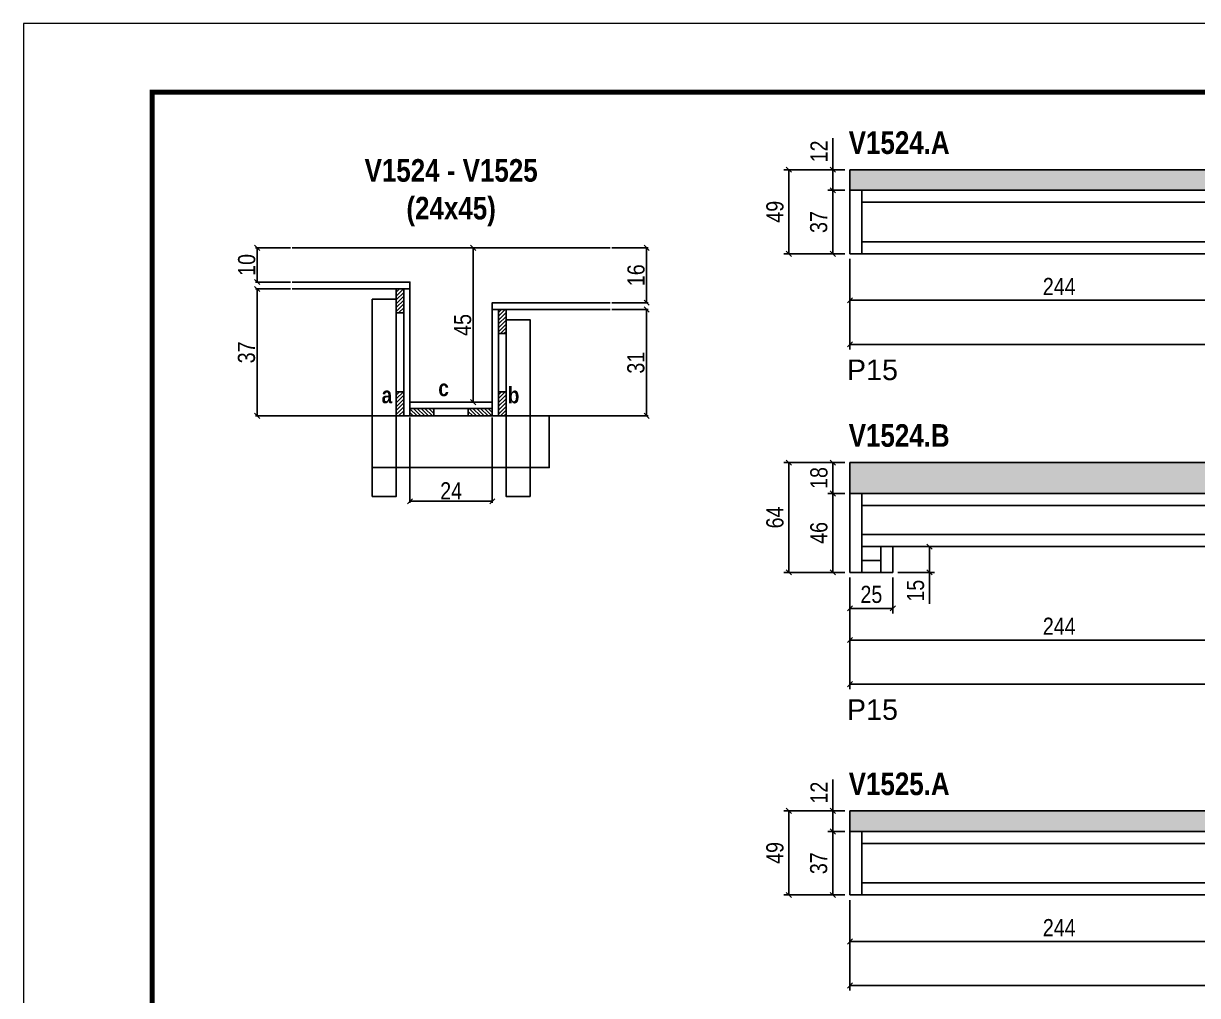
# Model space of a CAD drawing. Extents: x 3309 to 9563, y -2522 to 14608.
# Drawn here: x 8078 to 8762, y 9447 to 10014 of the extents above; entities that cross this region are included whole.
import ezdxf

# ---------------------------------------------------------------- set-up
doc = ezdxf.new("R2010")
doc.units = 0
doc.linetypes.add('DASHED', pattern=[0.75, 0.5, -0.25])
for name, color, linetype in [('5', 5, 'Continuous'), ('COTA', 241, 'Continuous'), ('detalhes', 4, 'Continuous'), ('NOMENCLATURA', 7, 'Continuous'), ('Painéis', 200, 'Continuous'), ('SARR_2.2x7', 40, 'Continuous'), ('SARR_3.5x7', 81, 'Continuous')]:
    doc.layers.add(name, color=color, linetype=linetype)
for name, color, linetype, lineweight in [('CONCRETO', 251, 'Continuous', 25), ('Folhas', 255, 'Continuous', 9), ('SARRAFO DE PRESSAO', 251, 'DASHED', 9)]:
    doc.layers.add(name, color=color, linetype=linetype, lineweight=lineweight)
doc.styles.add('COTA TECNICA', font='techl___.ttf', dxfattribs={"height": 10})
doc.styles.add('COTA TECNICA 2X', font='techl___.ttf', dxfattribs={"height": 10})
doc.styles.get("Standard").update_dxf_attribs({"font": 'arial.ttf'})
doc.styles.add('TECNICA', font='techb___.ttf', dxfattribs={"height": 10})
doc.dimstyles.new('PAINEL', dxfattribs={"dimtxt": 10, "dimasz": 3, "dimexe": 3, "dimexo": 3, "dimgap": 3, "dimtad": 1, "dimdec": 1, "dimzin": 12, "dimdsep": 46, "dimtxsty": 'COTA TECNICA', "dimblk1": 'OBLIQUE', "dimblk2": 'OBLIQUE', "dimsah": 1, "dimcen": 0.9, "dimclrd": 4, "dimclre": 4, "dimclrt": 240, "dimadec": 1, "dimazin": 3, "dimtfac": 1, "dimtdec": 1, "dimtmove": 0, "dimatfit": 3, "dimfxl": 1, "dimtolj": 1, "dimtzin": 12, "dimarcsym": 0})
doc.dimstyles.new('SECAO', dxfattribs={"dimscale": 0.333333, "dimtxt": 5, "dimasz": 9, "dimexe": 3, "dimexo": 3, "dimgap": 3, "dimtad": 1, "dimdec": 1, "dimlfac": 0.5, "dimzin": 12, "dimdsep": 46, "dimtxsty": 'COTA TECNICA 2X', "dimblk1": 'OBLIQUE', "dimblk2": 'OBLIQUE', "dimsah": 1, "dimcen": 0.9, "dimclrd": 4, "dimclre": 4, "dimclrt": 240, "dimadec": 1, "dimazin": 3, "dimtfac": 1, "dimtdec": 1, "dimtmove": 0, "dimatfit": 3, "dimfxl": 1, "dimtolj": 1, "dimtzin": 12, "dimarcsym": 0})

# ---------------------------------------------------------------- blocks, each defined once
blk = doc.blocks.new('9999999999')
at = {"layer": 'Folhas'}
blk.add_lwpolyline([(98138.98, 34190.21), (99623.98, 34190.21), (99623.98, 35240.21), (98138.98, 35240.21)], close=True, dxfattribs=at)
at = {"layer": 'Folhas', "color": 30, "const_width": 3}
blk.add_lwpolyline([(98213.98, 34230.21), (99583.98, 34230.21), (99583.98, 35200.21), (98213.98, 35200.21)], close=True, dxfattribs=at)
blk = doc.blocks.new('_Oblique')
at = {"color": 0, "linetype": 'ByBlock', "lineweight": -2}
blk.add_line((-0.5, -0.5), (0.5, 0.5), dxfattribs=at)
blk = doc.blocks.new('*D2091')
at = {"layer": 'COTA', "color": 4, "lineweight": -2, "transparency": 16777216}
for p, q in [((8303.15, 9783.82), (8303.15, 9734.07)), ((8351.15, 9783.82), (8351.15, 9734.07)), ((8351.15, 9735.07), (8303.15, 9735.07))]:
    blk.add_line(p, q, dxfattribs=at)
at = {"layer": 'Defpoints', "color": 0, "transparency": 16777216}
for p in [(8303.15, 9784.82), (8351.15, 9784.82), (8303.15, 9735.07)]:
    blk.add_point(p, dxfattribs=at)
at = {"layer": 'COTA', "color": 4, "lineweight": -2, "transparency": 16777216, "xscale": 3, "yscale": 3, "zscale": 3, "rotation": 180}
blk.add_blockref('_Oblique', (8303.15, 9735.07), dxfattribs=at)
at = {"layer": 'COTA', "color": 4, "lineweight": -2, "transparency": 16777216, "xscale": 3, "yscale": 3, "zscale": 3}
blk.add_blockref('_Oblique', (8351.15, 9735.07), dxfattribs=at)
at = {"layer": 'COTA', "color": 240, "transparency": 16777216, "insert": (8327.15, 9741.14), "char_height": 10, "attachment_point": 5, "style": 'COTA TECNICA 2X'}
blk.add_mtext('\\A1;24', dxfattribs=at)
blk = doc.blocks.new('*D2092')
at = {"layer": 'COTA', "color": 4, "lineweight": -2, "transparency": 16777216}
for p, q in [((8233.45, 9858.82), (8213.1, 9858.82)), ((8214.1, 9858.82), (8214.1, 9784.82)), ((8294.15, 9784.82), (8213.1, 9784.82))]:
    blk.add_line(p, q, dxfattribs=at)
at = {"layer": 'Defpoints', "color": 0, "transparency": 16777216}
for p in [(8234.45, 9858.82), (8214.1, 9784.82), (8295.15, 9784.82, 0)]:
    blk.add_point(p, dxfattribs=at)
at = {"layer": 'COTA', "color": 4, "lineweight": -2, "transparency": 16777216, "xscale": 3, "yscale": 3, "zscale": 3}
for p, rotation in [((8214.1, 9858.82), 90), ((8214.1, 9784.82), 270)]:
    blk.add_blockref('_Oblique', p, dxfattribs=dict(at, rotation=rotation))
at = {"layer": 'COTA', "color": 240, "transparency": 16777216, "insert": (8207.89, 9821.82), "char_height": 10, "attachment_point": 5, "rotation": 90, "style": 'COTA TECNICA 2X'}
blk.add_mtext('\\A1;37', dxfattribs=at)
blk = doc.blocks.new('*D2093')
at = {"layer": 'COTA', "color": 4, "lineweight": -2, "transparency": 16777216}
for p, q in [((8420.85, 9846.82), (8442.07, 9846.82)), ((8441.07, 9846.82), (8441.07, 9784.82)), ((8360.15, 9784.82), (8442.07, 9784.82))]:
    blk.add_line(p, q, dxfattribs=at)
at = {"layer": 'Defpoints', "color": 0, "transparency": 16777216}
for p in [(8419.85, 9846.82), (8359.15, 9784.82, 0), (8441.07, 9784.82)]:
    blk.add_point(p, dxfattribs=at)
at = {"layer": 'COTA', "color": 4, "lineweight": -2, "transparency": 16777216, "xscale": 3, "yscale": 3, "zscale": 3}
for p, rotation in [((8441.07, 9846.82), 90), ((8441.07, 9784.82), 270)]:
    blk.add_blockref('_Oblique', p, dxfattribs=dict(at, rotation=rotation))
at = {"layer": 'COTA', "color": 240, "transparency": 16777216, "insert": (8434.85, 9815.82), "char_height": 10, "attachment_point": 5, "rotation": 90, "style": 'COTA TECNICA 2X'}
blk.add_mtext('\\A1;31', dxfattribs=at)
blk = doc.blocks.new('*D2094')
at = {"layer": 'COTA', "color": 4, "lineweight": -2, "transparency": 16777216}
for p, q in [((8350.15, 9882.82), (8338.98, 9882.82)), ((8339.98, 9792.82), (8339.98, 9882.82)), ((8350.15, 9792.82), (8338.98, 9792.82))]:
    blk.add_line(p, q, dxfattribs=at)
at = {"layer": 'Defpoints', "color": 0, "transparency": 16777216}
for p in [(8339.98, 9882.82), (8351.15, 9882.82), (8351.15, 9792.82)]:
    blk.add_point(p, dxfattribs=at)
at = {"layer": 'COTA', "color": 4, "lineweight": -2, "transparency": 16777216, "xscale": 3, "yscale": 3, "zscale": 3}
for p, rotation in [((8339.98, 9882.82), 90), ((8339.98, 9792.82), 270)]:
    blk.add_blockref('_Oblique', p, dxfattribs=dict(at, rotation=rotation))
at = {"layer": 'COTA', "color": 240, "transparency": 16777216, "insert": (8333.87, 9837.82), "char_height": 10, "attachment_point": 5, "rotation": 90, "style": 'COTA TECNICA 2X'}
blk.add_mtext('\\A1;45', dxfattribs=at)
blk = doc.blocks.new('*D2095')
at = {"layer": 'COTA', "color": 4, "lineweight": -2, "transparency": 16777216}
for p, q in [((8420.85, 9882.82), (8442.07, 9882.82)), ((8441.07, 9850.82), (8441.07, 9882.82)), ((8420.85, 9850.82), (8442.07, 9850.82))]:
    blk.add_line(p, q, dxfattribs=at)
at = {"layer": 'Defpoints', "color": 0, "transparency": 16777216}
for p in [(8419.85, 9882.82), (8441.07, 9882.82), (8419.85, 9850.82)]:
    blk.add_point(p, dxfattribs=at)
at = {"layer": 'COTA', "color": 4, "lineweight": -2, "transparency": 16777216, "xscale": 3, "yscale": 3, "zscale": 3}
for p, rotation in [((8441.07, 9882.82), 90), ((8441.07, 9850.82), 270)]:
    blk.add_blockref('_Oblique', p, dxfattribs=dict(at, rotation=rotation))
at = {"layer": 'COTA', "color": 240, "transparency": 16777216, "insert": (8434.97, 9866.82), "char_height": 10, "attachment_point": 5, "rotation": 90, "style": 'COTA TECNICA 2X'}
blk.add_mtext('\\A1;16', dxfattribs=at)
blk = doc.blocks.new('*D2096')
at = {"layer": 'COTA', "color": 4, "lineweight": -2, "transparency": 16777216}
for p, q in [((8233.45, 9882.82), (8213.1, 9882.82)), ((8214.1, 9862.82), (8214.1, 9882.82)), ((8233.45, 9862.82), (8213.1, 9862.82))]:
    blk.add_line(p, q, dxfattribs=at)
at = {"layer": 'Defpoints', "color": 0, "transparency": 16777216}
for p in [(8214.1, 9882.82), (8234.45, 9882.82), (8234.45, 9862.82)]:
    blk.add_point(p, dxfattribs=at)
at = {"layer": 'COTA', "color": 4, "lineweight": -2, "transparency": 16777216, "xscale": 3, "yscale": 3, "zscale": 3}
for p, rotation in [((8214.1, 9882.82), 90), ((8214.1, 9862.82), 270)]:
    blk.add_blockref('_Oblique', p, dxfattribs=dict(at, rotation=rotation))
at = {"layer": 'COTA', "color": 240, "transparency": 16777216, "insert": (8208, 9872.82), "char_height": 10, "attachment_point": 5, "rotation": 90, "style": 'COTA TECNICA 2X'}
blk.add_mtext('\\A1;10', dxfattribs=at)
blk = doc.blocks.new('*D2097')
at = {"layer": 'COTA', "color": 4, "linetype": 'ByBlock', "lineweight": -2, "transparency": 16777216}
for p, q in [((8559.6, 9876.31), (8559.6, 9849.19)), ((8803.6, 9876.31), (8803.6, 9849.19)), ((8803.6, 9852.19), (8559.6, 9852.19))]:
    blk.add_line(p, q, dxfattribs=at)
at = {"layer": 'Defpoints', "color": 0, "linetype": 'ByBlock', "transparency": 16777216}
for p in [(8559.6, 9879.31), (8803.6, 9879.31), (8559.6, 9852.19)]:
    blk.add_point(p, dxfattribs=at)
at = {"layer": 'COTA', "color": 4, "linetype": 'ByBlock', "lineweight": -2, "transparency": 16777216, "xscale": 3, "yscale": 3, "zscale": 3, "rotation": 180}
blk.add_blockref('_Oblique', (8559.6, 9852.19), dxfattribs=at)
at = {"layer": 'COTA', "color": 4, "linetype": 'ByBlock', "lineweight": -2, "transparency": 16777216, "xscale": 3, "yscale": 3, "zscale": 3}
blk.add_blockref('_Oblique', (8803.6, 9852.19), dxfattribs=at)
at = {"layer": 'COTA', "color": 240, "linetype": 'ByBlock', "transparency": 16777216, "insert": (8681.6, 9860.27), "char_height": 10, "attachment_point": 5, "style": 'COTA TECNICA'}
blk.add_mtext('\\A1;244', dxfattribs=at)
blk = doc.blocks.new('*D2100')
at = {"layer": 'COTA', "color": 4, "lineweight": -2, "transparency": 16777216}
for p, q in [((8559.6, 9876.31), (8559.6, 9823.53)), ((9204.1, 9876.31), (9204.1, 9823.53)), ((9204.1, 9826.53), (8559.6, 9826.53))]:
    blk.add_line(p, q, dxfattribs=at)
at = {"layer": 'Defpoints', "color": 0, "transparency": 16777216}
for p in [(8559.6, 9879.31, 0), (9204.1, 9879.31, 0), (8559.6, 9826.53)]:
    blk.add_point(p, dxfattribs=at)
at = {"layer": 'COTA', "color": 4, "lineweight": -2, "transparency": 16777216, "xscale": 3, "yscale": 3, "zscale": 3, "rotation": 180}
blk.add_blockref('_Oblique', (8559.6, 9826.53), dxfattribs=at)
at = {"layer": 'COTA', "color": 4, "lineweight": -2, "transparency": 16777216, "xscale": 3, "yscale": 3, "zscale": 3}
blk.add_blockref('_Oblique', (9204.1, 9826.53), dxfattribs=at)
at = {"layer": 'COTA', "color": 240, "transparency": 16777216, "insert": (8881.85, 9834.64), "char_height": 10, "attachment_point": 5, "style": 'COTA TECNICA'}
blk.add_mtext('\\A1;644.5', dxfattribs=at)
blk = doc.blocks.new('*D2101')
at = {"layer": 'COTA', "color": 4, "lineweight": -2, "transparency": 16777216}
for p, q in [((8556.6, 9916.31), (8546.65, 9916.31)), ((8549.65, 9879.31), (8549.65, 9916.31)), ((8556.6, 9879.31), (8546.65, 9879.31))]:
    blk.add_line(p, q, dxfattribs=at)
at = {"layer": 'Defpoints', "color": 0, "transparency": 16777216}
for p in [(8549.65, 9916.31), (8559.6, 9916.31), (8559.6, 9879.31)]:
    blk.add_point(p, dxfattribs=at)
at = {"layer": 'COTA', "color": 4, "lineweight": -2, "transparency": 16777216, "xscale": 3, "yscale": 3, "zscale": 3}
for p, rotation in [((8549.65, 9916.31), 90), ((8549.65, 9879.31), 270)]:
    blk.add_blockref('_Oblique', p, dxfattribs=dict(at, rotation=rotation))
at = {"layer": 'COTA', "color": 240, "transparency": 16777216, "insert": (8541.43, 9897.81), "char_height": 10, "attachment_point": 5, "rotation": 90, "style": 'COTA TECNICA'}
blk.add_mtext('\\A1;37', dxfattribs=at)
blk = doc.blocks.new('*D2102')
at = {"layer": 'COTA', "color": 4, "lineweight": -2, "transparency": 16777216}
for p, q in [((8549.65, 9928.31), (8549.65, 9946.63)), ((8556.6, 9928.31), (8546.65, 9928.31)), ((8549.65, 9916.31), (8549.65, 9928.31)), ((8556.6, 9916.31), (8546.65, 9916.31))]:
    blk.add_line(p, q, dxfattribs=at)
at = {"layer": 'Defpoints', "color": 0, "transparency": 16777216}
for p in [(8549.65, 9928.31), (8559.6, 9928.31), (8559.6, 9916.31)]:
    blk.add_point(p, dxfattribs=at)
at = {"layer": 'COTA', "color": 4, "lineweight": -2, "transparency": 16777216, "xscale": 3, "yscale": 3, "zscale": 3}
for p, rotation in [((8549.65, 9928.31), 90), ((8549.65, 9916.31), 270)]:
    blk.add_blockref('_Oblique', p, dxfattribs=dict(at, rotation=rotation))
at = {"layer": 'COTA', "color": 240, "transparency": 16777216, "insert": (8541.59, 9938.97), "char_height": 10, "attachment_point": 5, "rotation": 90, "style": 'COTA TECNICA'}
blk.add_mtext('\\A1;12', dxfattribs=at)
blk = doc.blocks.new('*D2103')
at = {"layer": 'COTA', "color": 4, "lineweight": -2, "transparency": 16777216}
for p, q in [((8556.6, 9928.31), (8521.02, 9928.31)), ((8524.02, 9879.31), (8524.02, 9928.31)), ((8556.6, 9879.31), (8521.02, 9879.31))]:
    blk.add_line(p, q, dxfattribs=at)
at = {"layer": 'Defpoints', "color": 0, "transparency": 16777216}
for p in [(8524.02, 9928.31), (8559.6, 9928.31), (8559.6, 9879.31)]:
    blk.add_point(p, dxfattribs=at)
at = {"layer": 'COTA', "color": 4, "lineweight": -2, "transparency": 16777216, "xscale": 3, "yscale": 3, "zscale": 3}
for p, rotation in [((8524.02, 9928.31), 90), ((8524.02, 9879.31), 270)]:
    blk.add_blockref('_Oblique', p, dxfattribs=dict(at, rotation=rotation))
at = {"layer": 'COTA', "color": 240, "transparency": 16777216, "insert": (8515.92, 9903.81), "char_height": 10, "attachment_point": 5, "rotation": 90, "style": 'COTA TECNICA'}
blk.add_mtext('\\A1;49', dxfattribs=at)
blk = doc.blocks.new('*D2104')
at = {"layer": 'COTA', "color": 4, "linetype": 'ByBlock', "lineweight": -2, "transparency": 16777216}
for p, q in [((8803.6, 9705.61), (8803.6, 9651.14)), ((8559.6, 9690.61), (8559.6, 9651.14)), ((8803.6, 9654.14), (8559.6, 9654.14))]:
    blk.add_line(p, q, dxfattribs=at)
at = {"layer": 'Defpoints', "color": 0, "linetype": 'ByBlock', "transparency": 16777216}
for p in [(8803.6, 9708.61), (8559.6, 9693.61), (8559.6, 9654.14)]:
    blk.add_point(p, dxfattribs=at)
at = {"layer": 'COTA', "color": 4, "linetype": 'ByBlock', "lineweight": -2, "transparency": 16777216, "xscale": 3, "yscale": 3, "zscale": 3, "rotation": 180}
blk.add_blockref('_Oblique', (8559.6, 9654.14), dxfattribs=at)
at = {"layer": 'COTA', "color": 4, "linetype": 'ByBlock', "lineweight": -2, "transparency": 16777216, "xscale": 3, "yscale": 3, "zscale": 3}
blk.add_blockref('_Oblique', (8803.6, 9654.14), dxfattribs=at)
at = {"layer": 'COTA', "color": 240, "linetype": 'ByBlock', "transparency": 16777216, "insert": (8681.6, 9662.21), "char_height": 10, "attachment_point": 5, "style": 'COTA TECNICA'}
blk.add_mtext('\\A1;244', dxfattribs=at)
blk = doc.blocks.new('*D2107')
at = {"layer": 'COTA', "color": 4, "lineweight": -2, "transparency": 16777216}
for p, q in [((9229.1, 9705.61), (9229.1, 9625.48)), ((8559.6, 9690.61), (8559.6, 9625.48)), ((9229.1, 9628.48), (8559.6, 9628.48))]:
    blk.add_line(p, q, dxfattribs=at)
at = {"layer": 'Defpoints', "color": 0, "transparency": 16777216}
for p in [(9229.1, 9708.61, 0), (8559.6, 9693.61, 0), (8559.6, 9628.48)]:
    blk.add_point(p, dxfattribs=at)
at = {"layer": 'COTA', "color": 4, "lineweight": -2, "transparency": 16777216, "xscale": 3, "yscale": 3, "zscale": 3, "rotation": 180}
blk.add_blockref('_Oblique', (8559.6, 9628.48), dxfattribs=at)
at = {"layer": 'COTA', "color": 4, "lineweight": -2, "transparency": 16777216, "xscale": 3, "yscale": 3, "zscale": 3}
blk.add_blockref('_Oblique', (9229.1, 9628.48), dxfattribs=at)
at = {"layer": 'COTA', "color": 240, "transparency": 16777216, "insert": (8894.35, 9636.62), "char_height": 10, "attachment_point": 5, "style": 'COTA TECNICA'}
blk.add_mtext('\\A1;669.5', dxfattribs=at)
blk = doc.blocks.new('*D2108')
at = {"layer": 'COTA', "color": 4, "lineweight": -2, "transparency": 16777216}
for p, q in [((8556.6, 9739.61), (8546.65, 9739.61)), ((8549.65, 9693.61), (8549.65, 9739.61)), ((8556.6, 9693.61), (8546.65, 9693.61))]:
    blk.add_line(p, q, dxfattribs=at)
at = {"layer": 'Defpoints', "color": 0, "transparency": 16777216}
for p in [(8549.65, 9739.61), (8559.6, 9739.61), (8559.6, 9693.61)]:
    blk.add_point(p, dxfattribs=at)
at = {"layer": 'COTA', "color": 4, "lineweight": -2, "transparency": 16777216, "xscale": 3, "yscale": 3, "zscale": 3}
for p, rotation in [((8549.65, 9739.61), 90), ((8549.65, 9693.61), 270)]:
    blk.add_blockref('_Oblique', p, dxfattribs=dict(at, rotation=rotation))
at = {"layer": 'COTA', "color": 240, "transparency": 16777216, "insert": (8541.55, 9716.61), "char_height": 10, "attachment_point": 5, "rotation": 90, "style": 'COTA TECNICA'}
blk.add_mtext('\\A1;46', dxfattribs=at)
blk = doc.blocks.new('*D2109')
at = {"layer": 'COTA', "color": 4, "lineweight": -2, "transparency": 16777216}
for p, q in [((8556.6, 9757.61), (8546.65, 9757.61)), ((8549.65, 9739.61), (8549.65, 9757.61)), ((8556.6, 9739.61), (8546.65, 9739.61))]:
    blk.add_line(p, q, dxfattribs=at)
at = {"layer": 'Defpoints', "color": 0, "transparency": 16777216}
for p in [(8549.65, 9757.61), (8559.6, 9757.61), (8559.6, 9739.61)]:
    blk.add_point(p, dxfattribs=at)
at = {"layer": 'COTA', "color": 4, "lineweight": -2, "transparency": 16777216, "xscale": 3, "yscale": 3, "zscale": 3}
for p, rotation in [((8549.65, 9757.61), 90), ((8549.65, 9739.61), 270)]:
    blk.add_blockref('_Oblique', p, dxfattribs=dict(at, rotation=rotation))
at = {"layer": 'COTA', "color": 240, "transparency": 16777216, "insert": (8541.56, 9748.61), "char_height": 10, "attachment_point": 5, "rotation": 90, "style": 'COTA TECNICA'}
blk.add_mtext('\\A1;18', dxfattribs=at)
blk = doc.blocks.new('*D2110')
at = {"layer": 'COTA', "color": 4, "lineweight": -2, "transparency": 16777216}
for p, q in [((8556.6, 9757.61), (8521.02, 9757.61)), ((8524.02, 9693.61), (8524.02, 9757.61)), ((8556.6, 9693.61), (8521.02, 9693.61))]:
    blk.add_line(p, q, dxfattribs=at)
at = {"layer": 'Defpoints', "color": 0, "transparency": 16777216}
for p in [(8524.02, 9757.61), (8559.6, 9757.61), (8559.6, 9693.61)]:
    blk.add_point(p, dxfattribs=at)
at = {"layer": 'COTA', "color": 4, "lineweight": -2, "transparency": 16777216, "xscale": 3, "yscale": 3, "zscale": 3}
for p, rotation in [((8524.02, 9757.61), 90), ((8524.02, 9693.61), 270)]:
    blk.add_blockref('_Oblique', p, dxfattribs=dict(at, rotation=rotation))
at = {"layer": 'COTA', "color": 240, "transparency": 16777216, "insert": (8515.92, 9725.61), "char_height": 10, "attachment_point": 5, "rotation": 90, "style": 'COTA TECNICA'}
blk.add_mtext('\\A1;64', dxfattribs=at)
blk = doc.blocks.new('*D2111')
at = {"layer": 'COTA', "color": 4, "lineweight": -2, "transparency": 16777216}
for p, q in [((8559.6, 9690.61), (8559.6, 9669.61)), ((8584.6, 9690.61), (8584.6, 9669.61)), ((8584.6, 9672.61), (8559.6, 9672.61))]:
    blk.add_line(p, q, dxfattribs=at)
at = {"layer": 'Defpoints', "color": 0, "transparency": 16777216}
for p in [(8559.6, 9693.61), (8584.6, 9693.61), (8559.6, 9672.61)]:
    blk.add_point(p, dxfattribs=at)
at = {"layer": 'COTA', "color": 4, "lineweight": -2, "transparency": 16777216, "xscale": 3, "yscale": 3, "zscale": 3, "rotation": 180}
blk.add_blockref('_Oblique', (8559.6, 9672.61), dxfattribs=at)
at = {"layer": 'COTA', "color": 4, "lineweight": -2, "transparency": 16777216, "xscale": 3, "yscale": 3, "zscale": 3}
blk.add_blockref('_Oblique', (8584.6, 9672.61), dxfattribs=at)
at = {"layer": 'COTA', "color": 240, "transparency": 16777216, "insert": (8572.1, 9680.72), "char_height": 10, "attachment_point": 5, "style": 'COTA TECNICA'}
blk.add_mtext('\\A1;25', dxfattribs=at)
blk = doc.blocks.new('*D2112')
at = {"layer": 'COTA', "color": 4, "lineweight": -2, "transparency": 16777216}
for p, q in [((8587.6, 9708.61), (8608.98, 9708.61)), ((8605.98, 9708.61), (8605.98, 9693.61)), ((8587.6, 9693.61), (8608.98, 9693.61)), ((8605.98, 9693.61), (8605.98, 9675.24))]:
    blk.add_line(p, q, dxfattribs=at)
at = {"layer": 'Defpoints', "color": 0, "transparency": 16777216}
for p in [(8584.6, 9708.61), (8584.6, 9693.61), (8605.98, 9693.61)]:
    blk.add_point(p, dxfattribs=at)
at = {"layer": 'COTA', "color": 4, "lineweight": -2, "transparency": 16777216, "xscale": 3, "yscale": 3, "zscale": 3}
for p, rotation in [((8605.98, 9708.61), 90), ((8605.98, 9693.61), 270)]:
    blk.add_blockref('_Oblique', p, dxfattribs=dict(at, rotation=rotation))
at = {"layer": 'COTA', "color": 240, "transparency": 16777216, "insert": (8597.87, 9682.93), "char_height": 10, "attachment_point": 5, "rotation": 90, "style": 'COTA TECNICA'}
blk.add_mtext('\\A1;15', dxfattribs=at)
blk = doc.blocks.new('*D2114')
at = {"layer": 'COTA', "color": 4, "linetype": 'ByBlock', "lineweight": -2, "transparency": 16777216}
for p, q in [((8559.6, 9502.57), (8559.6, 9475.44)), ((8803.6, 9502.57), (8803.6, 9475.44)), ((8803.6, 9478.44), (8559.6, 9478.44))]:
    blk.add_line(p, q, dxfattribs=at)
at = {"layer": 'Defpoints', "color": 0, "linetype": 'ByBlock', "transparency": 16777216}
for p in [(8559.6, 9505.57), (8803.6, 9505.57), (8559.6, 9478.44)]:
    blk.add_point(p, dxfattribs=at)
at = {"layer": 'COTA', "color": 4, "linetype": 'ByBlock', "lineweight": -2, "transparency": 16777216, "xscale": 3, "yscale": 3, "zscale": 3, "rotation": 180}
blk.add_blockref('_Oblique', (8559.6, 9478.44), dxfattribs=at)
at = {"layer": 'COTA', "color": 4, "linetype": 'ByBlock', "lineweight": -2, "transparency": 16777216, "xscale": 3, "yscale": 3, "zscale": 3}
blk.add_blockref('_Oblique', (8803.6, 9478.44), dxfattribs=at)
at = {"layer": 'COTA', "color": 240, "linetype": 'ByBlock', "transparency": 16777216, "insert": (8681.6, 9486.52), "char_height": 10, "attachment_point": 5, "style": 'COTA TECNICA'}
blk.add_mtext('\\A1;244', dxfattribs=at)
blk = doc.blocks.new('*D2117')
at = {"layer": 'COTA', "color": 4, "lineweight": -2, "transparency": 16777216}
for p, q in [((8559.6, 9502.57), (8559.6, 9449.79)), ((9210.1, 9502.57), (9210.1, 9449.79)), ((9210.1, 9452.79), (8559.6, 9452.79))]:
    blk.add_line(p, q, dxfattribs=at)
at = {"layer": 'Defpoints', "color": 0, "transparency": 16777216}
for p in [(8559.6, 9505.57, 0), (9210.1, 9505.57, 0), (8559.6, 9452.79)]:
    blk.add_point(p, dxfattribs=at)
at = {"layer": 'COTA', "color": 4, "lineweight": -2, "transparency": 16777216, "xscale": 3, "yscale": 3, "zscale": 3, "rotation": 180}
blk.add_blockref('_Oblique', (8559.6, 9452.79), dxfattribs=at)
at = {"layer": 'COTA', "color": 4, "lineweight": -2, "transparency": 16777216, "xscale": 3, "yscale": 3, "zscale": 3}
blk.add_blockref('_Oblique', (9210.1, 9452.79), dxfattribs=at)
at = {"layer": 'COTA', "color": 240, "transparency": 16777216, "insert": (8884.85, 9460.9), "char_height": 10, "attachment_point": 5, "style": 'COTA TECNICA'}
blk.add_mtext('\\A1;650.5', dxfattribs=at)
blk = doc.blocks.new('*D2118')
at = {"layer": 'COTA', "color": 4, "lineweight": -2, "transparency": 16777216}
for p, q in [((8556.6, 9542.57), (8546.65, 9542.57)), ((8549.65, 9505.57), (8549.65, 9542.57)), ((8556.6, 9505.57), (8546.65, 9505.57))]:
    blk.add_line(p, q, dxfattribs=at)
at = {"layer": 'Defpoints', "color": 0, "transparency": 16777216}
for p in [(8549.65, 9542.57), (8559.6, 9542.57), (8559.6, 9505.57)]:
    blk.add_point(p, dxfattribs=at)
at = {"layer": 'COTA', "color": 4, "lineweight": -2, "transparency": 16777216, "xscale": 3, "yscale": 3, "zscale": 3}
for p, rotation in [((8549.65, 9542.57), 90), ((8549.65, 9505.57), 270)]:
    blk.add_blockref('_Oblique', p, dxfattribs=dict(at, rotation=rotation))
at = {"layer": 'COTA', "color": 240, "transparency": 16777216, "insert": (8541.43, 9524.07), "char_height": 10, "attachment_point": 5, "rotation": 90, "style": 'COTA TECNICA'}
blk.add_mtext('\\A1;37', dxfattribs=at)
blk = doc.blocks.new('*D2119')
at = {"layer": 'COTA', "color": 4, "lineweight": -2, "transparency": 16777216}
for p, q in [((8549.65, 9554.57), (8549.65, 9572.88)), ((8556.6, 9554.57), (8546.65, 9554.57)), ((8549.65, 9542.57), (8549.65, 9554.57)), ((8556.6, 9542.57), (8546.65, 9542.57))]:
    blk.add_line(p, q, dxfattribs=at)
at = {"layer": 'Defpoints', "color": 0, "transparency": 16777216}
for p in [(8549.65, 9554.57), (8559.6, 9554.57), (8559.6, 9542.57)]:
    blk.add_point(p, dxfattribs=at)
at = {"layer": 'COTA', "color": 4, "lineweight": -2, "transparency": 16777216, "xscale": 3, "yscale": 3, "zscale": 3}
for p, rotation in [((8549.65, 9554.57), 90), ((8549.65, 9542.57), 270)]:
    blk.add_blockref('_Oblique', p, dxfattribs=dict(at, rotation=rotation))
at = {"layer": 'COTA', "color": 240, "transparency": 16777216, "insert": (8541.59, 9565.22), "char_height": 10, "attachment_point": 5, "rotation": 90, "style": 'COTA TECNICA'}
blk.add_mtext('\\A1;12', dxfattribs=at)
blk = doc.blocks.new('*D2120')
at = {"layer": 'COTA', "color": 4, "lineweight": -2, "transparency": 16777216}
for p, q in [((8556.6, 9554.57), (8521.02, 9554.57)), ((8524.02, 9505.57), (8524.02, 9554.57)), ((8556.6, 9505.57), (8521.02, 9505.57))]:
    blk.add_line(p, q, dxfattribs=at)
at = {"layer": 'Defpoints', "color": 0, "transparency": 16777216}
for p in [(8524.02, 9554.57), (8559.6, 9554.57), (8559.6, 9505.57)]:
    blk.add_point(p, dxfattribs=at)
at = {"layer": 'COTA', "color": 4, "lineweight": -2, "transparency": 16777216, "xscale": 3, "yscale": 3, "zscale": 3}
for p, rotation in [((8524.02, 9554.57), 90), ((8524.02, 9505.57), 270)]:
    blk.add_blockref('_Oblique', p, dxfattribs=dict(at, rotation=rotation))
at = {"layer": 'COTA', "color": 240, "transparency": 16777216, "insert": (8515.92, 9530.07), "char_height": 10, "attachment_point": 5, "rotation": 90, "style": 'COTA TECNICA'}
blk.add_mtext('\\A1;49', dxfattribs=at)

msp = doc.modelspace()

# ---------------------------------------------------------------- hatches: boundary and pattern name
at = {"layer": 'COTA'}
h = msp.add_hatch(dxfattribs=at)
h.set_pattern_fill('AR-CONC', color=256, scale=0.03)
h.set_pattern_definition([(50, (4817.4945, 381.9985), (5.46554, -0.4781726), [0.5715, -6.2865]), (355, (4817.4945, 381.9985), (-1.0573026, 5.7317054), [0.4572, -5.0292175]), (100.451445, (4817.95, 381.9586), (4.4082374, 5.2535326), [0.4857003, -5.3427073]), (46.1842, (4817.4945, 383.5225), (8.1323712, -1.26127), [0.85725, -9.42975]), (96.63556, (4818.172, 383.417), (7.122124, 7.422784), [0.728551, -8.014068]), (351.18415, (4817.4945, 383.5225), (7.122124, 7.422784), [0.685799, -7.543792]), (21, (4818.2565, 383.1415), (4.5484317, -3.067956), [0.5715, -6.2865]), (326, (4818.2565, 383.1415), (1.854061, 5.525639), [0.4572, -5.0292]), (71.451445, (4818.6356, 382.886), (6.4024926, 2.457683), [0.4857003, -5.342698]), (37.5, (4817.4945, 381.9985), (0.0926581, 2.53665117), [0, -4.96824, 0, -5.1054, 0, -5.04825]), (7.5, (4817.4945, 381.9985), (2.0045899, 3.00541724), [0, -2.91084, 0, -4.85394, 0, -1.92405]), (327.5, (4815.7953, 381.9985), (4.06771786, -0.1718623), [0, -1.905, 0, -5.9436, 0, -7.8867]), (317.5, (4815.0333, 381.9985), (4.4438754, 0.7627947), [0, -2.4765, 0, -3.94716, 0, -5.6007])])
h.paths.add_polyline_path([(8559.6, 9928.31), (8559.6, 9916.31), (9204.1, 9916.31), (9204.1, 9928.31)])
h = msp.add_hatch(dxfattribs=at)
h.set_pattern_fill('AR-CONC', color=256, scale=0.03)
h.set_pattern_definition([(50, (4817.4945, 211.2963), (5.46554, -0.4781726), [0.5715, -6.2865]), (355, (4817.4945, 211.2963), (-1.0573026, 5.7317054), [0.4572, -5.0292175]), (100.451445, (4817.95, 211.2565), (4.4082374, 5.2535326), [0.4857003, -5.3427073]), (46.1842, (4817.4945, 212.82), (8.1323712, -1.26127), [0.85725, -9.42975]), (96.63556, (4818.172, 212.715), (7.122124, 7.422784), [0.728551, -8.014068]), (351.18415, (4817.4945, 212.82), (7.122124, 7.422784), [0.685799, -7.543792]), (21, (4818.2565, 212.4393), (4.5484317, -3.067956), [0.5715, -6.2865]), (326, (4818.2565, 212.4393), (1.854061, 5.525639), [0.4572, -5.0292]), (71.451445, (4818.6356, 212.1837), (6.4024926, 2.457683), [0.4857003, -5.342698]), (37.5, (4817.4945, 211.2963), (0.0926581, 2.53665117), [0, -4.96824, 0, -5.1054, 0, -5.04825]), (7.5, (4817.4945, 211.2963), (2.0045899, 3.00541724), [0, -2.91084, 0, -4.85394, 0, -1.92405]), (327.5, (4815.7953, 211.2963), (4.06771786, -0.1718623), [0, -1.905, 0, -5.9436, 0, -7.8867]), (317.5, (4815.0333, 211.2963), (4.4438754, 0.7627947), [0, -2.4765, 0, -3.94716, 0, -5.6007])])
h.paths.add_polyline_path([(8559.6, 9757.61), (8559.6, 9739.61), (9229.1, 9739.61), (9229.1, 9757.61)])
h = msp.add_hatch(dxfattribs=at)
h.set_pattern_fill('AR-CONC', color=256, scale=0.03)
h.set_pattern_definition([(50, (4817.4945, 8.25), (5.46554, -0.4781726), [0.5715, -6.2865]), (355, (4817.4945, 8.25), (-1.0573026, 5.7317054), [0.4572, -5.0292175]), (100.451445, (4817.95, 8.2103), (4.4082374, 5.2535326), [0.4857003, -5.3427073]), (46.1842, (4817.4945, 9.774), (8.1323712, -1.26127), [0.85725, -9.42975]), (96.63556, (4818.172, 9.669), (7.122124, 7.422784), [0.728551, -8.014068]), (351.18415, (4817.4945, 9.774), (7.122124, 7.422784), [0.685799, -7.543792]), (21, (4818.2565, 9.393), (4.5484317, -3.067956), [0.5715, -6.2865]), (326, (4818.2565, 9.393), (1.854061, 5.525639), [0.4572, -5.0292]), (71.451445, (4818.6356, 9.1375), (6.4024926, 2.457683), [0.4857003, -5.342698]), (37.5, (4817.4945, 8.2502), (0.0926581, 2.53665117), [0, -4.96824, 0, -5.1054, 0, -5.04825]), (7.5, (4817.4945, 8.2502), (2.0045899, 3.00541724), [0, -2.91084, 0, -4.85394, 0, -1.92405]), (327.5, (4815.7953, 8.2502), (4.06771786, -0.1718623), [0, -1.905, 0, -5.9436, 0, -7.8867]), (317.5, (4815.0333, 8.25), (4.4438754, 0.7627947), [0, -2.4765, 0, -3.94716, 0, -5.6007])])
h.paths.add_polyline_path([(8559.6, 9554.57), (8559.6, 9542.57), (9210.1, 9542.57), (9210.1, 9554.57)])
at = {"layer": 'SARR_2.2x7'}
h = msp.add_hatch(dxfattribs=at)
h.set_pattern_fill('ANSI31', color=256, scale=0.5)
h.set_pattern_definition([(45, (-115217.018, -23376.7219), (-1.122532015, 1.122532015), [])])
h.paths.add_polyline_path([(8295.15, 9844.82), (8299.55, 9844.82), (8299.55, 9858.82), (8295.15, 9858.82)])
h = msp.add_hatch(dxfattribs=at)
h.set_pattern_fill('ANSI31', color=256, scale=0.5)
h.set_pattern_definition([(45, (-115207.018, -23388.7219), (-1.122532015, 1.122532015), [])])
h.paths.add_polyline_path([(8359.15, 9832.82), (8354.75, 9832.82), (8354.75, 9846.82), (8359.15, 9846.82)])
h = msp.add_hatch(dxfattribs=at)
h.set_pattern_fill('ANSI31', color=256, scale=0.5)
h.set_pattern_definition([(45, (-115217.018, -23436.7219), (-1.122532015, 1.122532015), [])])
h.paths.add_polyline_path([(8295.15, 9784.82), (8299.55, 9784.82), (8299.55, 9798.82), (8295.15, 9798.82)])
h = msp.add_hatch(dxfattribs=at)
h.set_pattern_fill('ANSI31', color=256, scale=0.5)
h.set_pattern_definition([(45, (-115207.018, -23436.7219), (-1.122532015, 1.122532015), [])])
h.paths.add_polyline_path([(8359.15, 9784.82), (8354.75, 9784.82), (8354.75, 9798.82), (8359.15, 9798.82)])
h = msp.add_hatch(dxfattribs=at)
h.set_pattern_fill('ANSI31', color=256, scale=0.5, angle=90)
h.set_pattern_definition([(135, (41538.6903, -113727.353), (-1.122532015, -1.122532015), [])])
h.paths.add_polyline_path([(8317.15, 9784.82), (8317.15, 9789.22), (8303.15, 9789.22), (8303.15, 9784.82)])
h = msp.add_hatch(dxfattribs=at)
h.set_pattern_fill('ANSI31', color=256, scale=0.5, angle=90)
h.set_pattern_definition([(135, (41548.6903, -113727.353), (-1.122532015, -1.122532015), [])])
h.paths.add_polyline_path([(8337.15, 9789.22), (8337.15, 9784.82), (8351.15, 9784.82), (8351.15, 9789.22)])

# ---------------------------------------------------------------- linework, layer by layer
at = {"layer": 'CONCRETO', "linetype": 'Continuous'}
msp.add_line((8419.85, 9882.82), (8234.45, 9882.82), dxfattribs=at)
at = {"layer": 'COTA'}
for p, q in [((8559.6, 9916.31), (8559.6, 9928.31)), ((8559.6, 9928.31), (9204.1, 9928.31)), ((8559.6, 9739.61), (8559.6, 9757.61)), ((8559.6, 9757.61), (9229.1, 9757.61)), ((8584.6, 9708.61), (8566.6, 9708.61)), ((8559.6, 9542.57), (8559.6, 9554.57)), ((8559.6, 9554.57), (9210.1, 9554.57))]:
    msp.add_line(p, q, dxfattribs=at)
at = {"layer": 'Painéis', "linetype": 'ByBlock'}
for p, q in [((9204.1, 9916.31), (8559.6, 9916.31)), ((8559.6, 9879.31), (8559.6, 9916.31)), ((9204.1, 9879.31), (8559.6, 9879.31)), ((9229.1, 9739.61), (8559.6, 9739.61)), ((8559.6, 9693.61), (8559.6, 9739.61)), ((9229.1, 9708.61), (8584.6, 9708.61)), ((8584.6, 9708.61), (8584.6, 9693.61)), ((8584.6, 9693.61), (8559.6, 9693.61)), ((9210.1, 9542.57), (8559.6, 9542.57)), ((8559.6, 9505.57), (8559.6, 9542.57)), ((9210.1, 9505.57), (8559.6, 9505.57))]:
    msp.add_line(p, q, dxfattribs=at)
at = {"layer": 'Painéis', "linetype": 'Continuous', "elevation": 0}
for points in [[(8234.45, 9858.82), (8303.15, 9858.82), (8303.15, 9862.82), (8234.45, 9862.82)], [(8419.85, 9846.82), (8351.15, 9846.82), (8351.15, 9850.82), (8419.85, 9850.82)]]:
    msp.add_lwpolyline(points, dxfattribs=at)
at = {"layer": 'Painéis', "linetype": 'Continuous'}
for points in [[(8299.55, 9784.82), (8299.55, 9858.82), (8303.15, 9858.82), (8303.15, 9784.82)], [(8354.75, 9784.82), (8354.75, 9846.82), (8351.15, 9846.82), (8351.15, 9784.82)], [(8351.15, 9792.82), (8303.15, 9792.82), (8303.15, 9789.22), (8351.15, 9789.22)]]:
    msp.add_lwpolyline(points, close=True, dxfattribs=at)
at = {"layer": 'SARR_2.2x7', "linetype": 'Continuous'}
for p, q in [((8566.6, 9916.31), (8566.6, 9879.31)), ((8566.6, 9909.31), (8803.6, 9909.31)), ((8566.6, 9886.31), (8803.6, 9886.31)), ((8566.6, 9739.61), (8566.6, 9693.61)), ((8566.6, 9732.61), (8803.6, 9732.61)), ((8566.6, 9715.61), (8803.6, 9715.61)), ((8577.6, 9708.61), (8577.6, 9693.61)), ((8577.6, 9700.61), (8566.6, 9700.61)), ((8566.6, 9542.57), (8566.6, 9505.57)), ((8566.6, 9535.57), (8803.6, 9535.57)), ((8566.6, 9512.57), (8803.6, 9512.57))]:
    msp.add_line(p, q, dxfattribs=at)
at = {"layer": 'SARR_2.2x7'}
for points in [[(8299.55, 9858.82), (8299.55, 9844.82), (8295.15, 9844.82), (8295.15, 9858.82)], [(8354.75, 9846.82), (8354.75, 9832.82), (8359.15, 9832.82), (8359.15, 9846.82)], [(8299.55, 9798.82), (8299.55, 9784.82), (8295.15, 9784.82), (8295.15, 9798.82)], [(8354.75, 9798.82), (8354.75, 9784.82), (8359.15, 9784.82), (8359.15, 9798.82)], [(8303.15, 9789.22), (8317.15, 9789.22), (8317.15, 9784.82), (8303.15, 9784.82)], [(8351.15, 9789.22), (8337.15, 9789.22), (8337.15, 9784.82), (8351.15, 9784.82)]]:
    msp.add_lwpolyline(points, close=True, dxfattribs=at)
at = {"layer": 'SARR_3.5x7'}
for points in [[(8295.15, 9852.82), (8281.15, 9852.82), (8281.15, 9737.84), (8295.15, 9737.84)], [(8359.15, 9840.82), (8373.15, 9840.82), (8373.15, 9737.84), (8359.15, 9737.84)], [(8281.15, 9784.82), (8384.34, 9784.82), (8384.34, 9754.73), (8281.15, 9754.73)]]:
    msp.add_lwpolyline(points, close=True, dxfattribs=at)

# ---------------------------------------------------------------- block references
at = {"layer": 'SARRAFO DE PRESSAO', "color": 6, "linetype": 'ByBlock'}
msp.add_blockref('9999999999', (-90061.11, -25226.65), dxfattribs=at)

# ---------------------------------------------------------------- texts
at = {"layer": '5', "linetype": 'Continuous'}
for p in [(8557.81, 9805.69), (8557.81, 9607.64)]:
    msp.add_text('P15', height=12, rotation=0.00004, dxfattribs=at).set_placement(p)
at = {"layer": 'detalhes', "style": 'TECNICA'}
for s, p in [('c', (8319.7, 9796.29)), ('b', (8360.19, 9792.17)), ('a', (8286.63, 9792.18))]:
    msp.add_text(s, height=9.6, dxfattribs=at).set_placement(p)
at = {"layer": 'NOMENCLATURA', "style": 'TECNICA'}
for s, p in [('V1524.A', (8558.89, 9937.5)), ('V1524.B', (8558.89, 9766.8)), ('V1525.A', (8558.89, 9563.75))]:
    msp.add_text(s, height=13.2, dxfattribs=at).set_placement(p)
at = {"layer": 'NOMENCLATURA', "insert": (8327.15, 9934.51), "char_height": 13.2, "attachment_point": 2, "style": 'TECNICA'}
msp.add_mtext_dynamic_manual_height_columns('V1524 - V1525\\P(24x45)', width=300.2766, gutter_width=1, heights=[0], dxfattribs=at)

# ---------------------------------------------------------------- dimensions: what is measured, and where the dimension line sits
at = {"layer": 'COTA'}
for base, p1, p2, dimstyle, picture, middle in [((8549.65, 9928.31), (8559.6, 9916.31), (8559.6, 9928.31), 'PAINEL', '*D2102', (8541.59, 9938.97)), ((8524.02, 9928.31), (8559.6, 9879.31), (8559.6, 9928.31), 'PAINEL', '*D2103', (8515.92, 9903.81)), ((8549.65, 9916.31), (8559.6, 9879.31), (8559.6, 9916.31), 'PAINEL', '*D2101', (8541.43, 9897.81)), ((8214.1, 9882.82), (8234.45, 9862.82), (8234.45, 9882.82), 'SECAO', '*D2096', (8208, 9872.82)), ((8441.07, 9882.82), (8419.85, 9850.82), (8419.85, 9882.82), 'SECAO', '*D2095', (8434.97, 9866.82)), ((8214.1, 9784.82, 0), (8234.45, 9858.82), (8295.15, 9784.82), 'SECAO', '*D2092', (8207.89, 9821.82, 0)), ((8441.07, 9784.82, 0), (8419.85, 9846.82), (8359.15, 9784.82), 'SECAO', '*D2093', (8434.85, 9815.82, 0)), ((8524.02, 9757.61), (8559.6, 9693.61), (8559.6, 9757.61), 'PAINEL', '*D2110', (8515.92, 9725.61)), ((8549.65, 9757.61), (8559.6, 9739.61), (8559.6, 9757.61), 'PAINEL', '*D2109', (8541.56, 9748.61)), ((8549.65, 9739.61), (8559.6, 9693.61), (8559.6, 9739.61), 'PAINEL', '*D2108', (8541.55, 9716.61)), ((8605.98, 9693.61), (8584.6, 9708.61), (8584.6, 9693.61), 'PAINEL', '*D2112', (8597.87, 9682.93)), ((8549.65, 9554.57), (8559.6, 9542.57), (8559.6, 9554.57), 'PAINEL', '*D2119', (8541.59, 9565.22)), ((8524.02, 9554.57), (8559.6, 9505.57), (8559.6, 9554.57), 'PAINEL', '*D2120', (8515.92, 9530.07)), ((8549.65, 9542.57), (8559.6, 9505.57), (8559.6, 9542.57), 'PAINEL', '*D2118', (8541.43, 9524.07))]:
    dim = msp.add_linear_dim(base=base, p1=p1, p2=p2, angle=90, dimstyle=dimstyle, dxfattribs=at)
    dim.commit()
    dim.dimension.update_dxf_attribs({"geometry": picture, "text_midpoint": middle})
for base, p1, p2, angle, picture, middle in [((8339.98, 9882.82), (8351.15, 9792.82), (8351.15, 9882.82), 90, '*D2094', (8339.98, 9837.82)), ((8303.15, 9735.07), (8351.15, 9784.82), (8303.15, 9784.82), 180, '*D2091', (8327.15, 9735.07))]:
    dim = msp.add_linear_dim(base=base, p1=p1, p2=p2, angle=angle, dimstyle='SECAO', dxfattribs=at)
    dim.commit()
    dim.dimension.update_dxf_attribs({"geometry": picture, "text_midpoint": middle, "dimtype": 160})
at = {"layer": 'COTA', "linetype": 'ByBlock'}
for base, p1, p2, picture, middle in [((8559.6, 9852.19), (8803.6, 9879.31), (8559.6, 9879.31), '*D2097', (8681.6, 9860.27)), ((8559.6, 9654.14), (8803.6, 9708.61), (8559.6, 9693.61), '*D2104', (8681.6, 9662.21)), ((8559.6, 9478.44), (8803.6, 9505.57), (8559.6, 9505.57), '*D2114', (8681.6, 9486.52))]:
    dim = msp.add_linear_dim(base=base, p1=p1, p2=p2, angle=180, dimstyle='PAINEL', override={"dimtmove": 1}, dxfattribs=at)
    dim.commit()
    dim.dimension.update_dxf_attribs({"geometry": picture, "text_midpoint": middle})
at = {"layer": 'COTA'}
for base, p1, p2, picture, middle in [((8559.6, 9826.53, 0), (9204.1, 9879.31), (8559.6, 9879.31), '*D2100', (8881.85, 9834.64, 0)), ((8559.6, 9628.48, 0), (9229.1, 9708.61), (8559.6, 9693.61), '*D2107', (8894.35, 9636.62, 0)), ((8559.6, 9672.61), (8584.6, 9693.61), (8559.6, 9693.61), '*D2111', (8572.1, 9680.72)), ((8559.6, 9452.79, 0), (9210.1, 9505.57), (8559.6, 9505.57), '*D2117', (8884.85, 9460.9, 0))]:
    dim = msp.add_linear_dim(base=base, p1=p1, p2=p2, dimstyle='PAINEL', dxfattribs=at)
    dim.commit()
    dim.dimension.update_dxf_attribs({"geometry": picture, "text_midpoint": middle})

doc.saveas('drawing.dxf')
